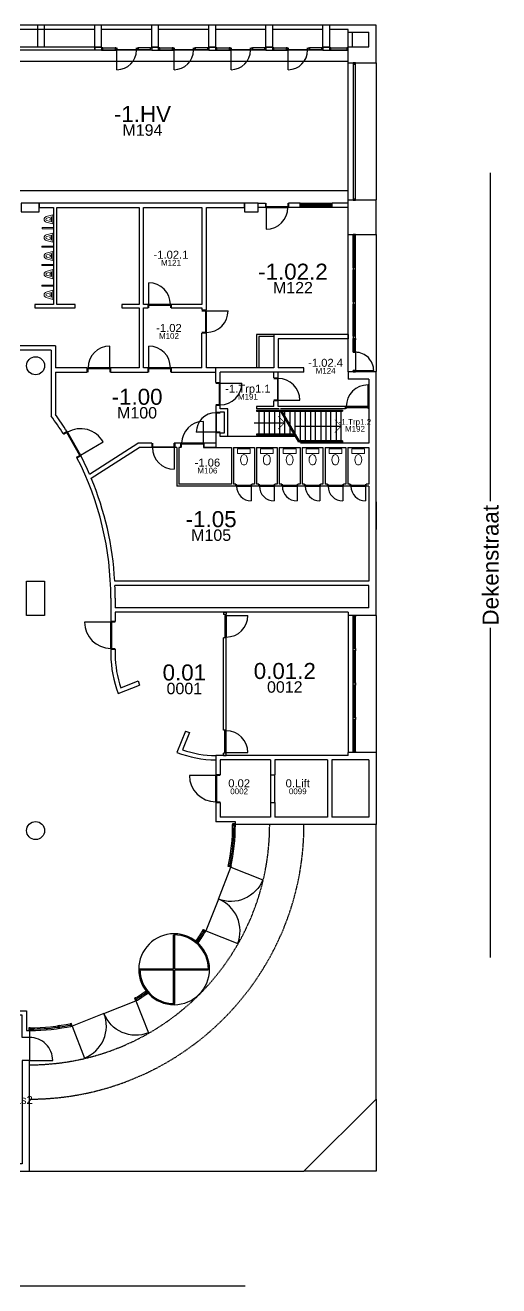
# Model space of a CAD drawing. Header units: millimetres. Extents: x -2571 to 3003, y -6838 to -1291.
# Drawn here: x 932 to 3003, y -6802 to -1291 of the extents above; entities that cross this region are included whole.
import ezdxf
from ezdxf.enums import TextEntityAlignment as Align

# ---------------------------------------------------------------- set-up
doc = ezdxf.new("R2010")
doc.units = ezdxf.units.MM
doc.header["$LTSCALE"] = 10
doc.linetypes.add('HIDDEN', pattern=[0.375, 0.25, -0.125])
for name, color, linetype in [('T-01----V_NOTA', 7, 'Continuous'), ('T-020---V_LOKAALNAAM', 2, 'Continuous'), ('T-020---V_LOKAALNUMMER', 7, 'Continuous'), ('T-026---V_POLYGOON_CONSTR', 7, 'Continuous'), ('T-074---V_PROJECTIE_GEBOUW', 7, 'HIDDEN'), ('T-20----B_Wanden', 12, 'Continuous'), ('T-226---B_Stijlwand', 60, 'Continuous'), ('T-24----B_Trappen', 2, 'Continuous'), ('T-28----B_Kolommen', 4, 'Continuous'), ('T-282---B_DRAAGSTR_PROJECTIE', 7, 'HIDDEN'), ('T-31----B_BUITENSCHRIJNWERK', 2, 'Continuous'), ('T-32----B_BINNENSCHRIJNWERK', 2, 'Continuous'), ('T-741---B_SANITOESTELLEN', 220, 'Continuous')]:
    doc.layers.add(name, color=color, linetype=linetype)
doc.styles.add('S1-100_H2.5', font='arial.ttf', dxfattribs={"height": 250})
doc.styles.add('S1-100_H3.5', font='arial.ttf', dxfattribs={"height": 350})
doc.styles.add('S1-100_H5', font='arial.ttf', dxfattribs={"height": 500})
doc.styles.add('S1-100_H7', font='arial.ttf', dxfattribs={"height": 700})

msp = doc.modelspace()

# ---------------------------------------------------------------- linework, layer by layer
at = {"layer": 'T-01----V_NOTA'}
for p, q in [((2967, -3371.2), (2967, -1937)), ((2967, -5366.8), (2967, -3925.7)), ((699, -6801.9), (1894, -6801.9))]:
    msp.add_line(p, q, dxfattribs=at)
at = {"layer": 'T-026---V_POLYGOON_CONSTR'}
for points in [[(937.5, -2779.9, -1), (1016.5, -2779.9, -1)], [(1016.5, -4811.9, -1), (937.5, -4811.9, -1)]]:
    msp.add_lwpolyline(points, format="xyb", close=True, dxfattribs=at)
msp.add_lwpolyline([(937.5, -3720.9), (1016.5, -3720.9), (1016.5, -3870.9), (937.5, -3870.9)], close=True, dxfattribs=at)
at = {"layer": 'T-074---V_PROJECTIE_GEBOUW'}
for p, q in [((2466, -1455.9), (2466, -2055.9)), ((2466, -2205.9), (2466, -2805.9)), ((2466, -3870.9), (2466, -4470.9))]:
    msp.add_line(p, q, dxfattribs=at)
at = {"layer": 'T-20----B_Wanden'}
for p, q in [((2466, -1290.9), (17, -1290.9)), ((1236, -1309.9), (767, -1309.9)), ((986.5, -1386.4), (986.5, -1290.9)), ((1016.5, -1386.4), (1016.5, -1290.9)), ((1236, -1386.4), (1236, -1290.9)), ((1266, -1386.4), (1266, -1290.9)), ((1485.5, -1309.9), (1266, -1309.9)), ((1485.5, -1386.4), (1485.5, -1290.9)), ((1515.5, -1386.4), (1515.5, -1290.9)), ((1735, -1309.9), (1515.5, -1309.9)), ((1735, -1386.4), (1735, -1290.9)), ((1765, -1386.4), (1765, -1290.9)), ((1984.5, -1309.9), (1765, -1309.9)), ((1984.5, -1386.4), (1984.5, -1290.9)), ((2014.5, -1386.4), (2014.5, -1290.9)), ((2234, -1309.9), (2014.5, -1309.9)), ((2234, -1386.4), (2234, -1290.9)), ((2264, -1386.4), (2264, -1290.9)), ((2344, -1309.9), (2264, -1309.9)), ((2344, -1384.9), (2344, -1309.9)), ((2344, -1320.9), (2434, -1320.9)), ((2363, -1384.9), (2363, -1320.9)), ((2434, -1384.9), (2434, -1320.9)), ((2466, -1455.9), (2466, -1290.9)), ((1266, -1386.4), (36, -1386.4)), ((1236, -1400.4), (36, -1400.4)), ((1236, -1384.9), (1236, -1400.4)), ((1485.5, -1386.4), (1515.5, -1386.4)), ((1735, -1386.4), (1765, -1386.4)), ((1984.5, -1386.4), (2014.5, -1386.4)), ((2234, -1386.4), (2264, -1386.4)), ((2344, -1455.9), (2344, -1384.9)), ((2344, -1384.9), (2434, -1384.9)), ((2134, -2068.4), (2084, -2068.4)), ((2134, -2087.4), (2084, -2087.4)), ((2134, -2087.4), (2134, -2068.4)), ((2274, -2087.4), (2274, -2068.4)), ((2344, -2068.4), (2274, -2068.4)), ((2344, -2087.4), (2274, -2087.4)), ((2344, -2205.9), (2344, -2055.9)), ((2466, -2055.9), (2344, -2055.9)), ((2466, -2205.9), (2466, -2055.9)), ((1705, -2788.4), (1705, -2636.9)), ((1724, -2788.4), (1724, -2636.9)), ((2019, -2643.4), (1944, -2643.4)), ((1944, -2643.4), (1944, -2788.4)), ((2344, -2643.4), (2019, -2643.4)), ((2019, -2643.4), (2019, -2788.4)), ((2344, -2643.4), (2344, -2662.4)), ((2019, -2652.4), (1953, -2652.4)), ((1953, -2652.4), (1953, -2788.4)), ((2344, -2662.4), (2038, -2662.4)), ((2038, -2662.4), (2038, -2788.4)), ((1203.5, -2788.4), (1064.5, -2788.4)), ((1064.5, -2807.4), (1203.5, -2807.4)), ((1705, -2788.4), (1570, -2788.4)), ((1570, -2807.4), (1765, -2807.4)), ((1765, -2788.4), (1724, -2788.4)), ((2019, -2788.4), (1765, -2788.4)), ((1765, -2852.4), (1765, -2788.4)), ((2151, -2807.4), (1784, -2807.4)), ((1784, -2852.4), (1784, -2807.4)), ((2019, -2832.4), (2019, -2807.4)), ((2151, -2788.4), (2038, -2788.4)), ((2038, -2832.4), (2038, -2807.4)), ((2151, -2807.4), (2151, -2788.4)), ((2466, -2805.9), (2344, -2805.9)), ((2344, -2805.9), (2344, -2837.9)), ((2434, -2837.9), (2344, -2837.9)), ((2434, -2837.9), (2434, -3118.4)), ((2019, -2958.4), (1944, -2958.4)), ((1944, -2958.4), (1944, -2967.4)), ((2042.6, -2967.4), (1944, -2967.4)), ((2019, -2958.4), (2019, -2933.4)), ((2038, -2958.4), (2038, -2933.4)), ((2333, -2958.4), (2038, -2958.4)), ((2333, -2967.4), (2048.4, -2967.4)), ((1765, -3073.4), (1765, -3137.4)), ((1784, -3088.4), (1784, -3073.4)), ((1213.2, -3253.7), (1424.4, -3118.4)), ((1220.7, -3271.5), (1430, -3137.4)), ((1485, -3118.4), (1485, -3137.4)), ((1586, -3118.4), (1586, -3137.4)), ((1595, -3137.4), (1595, -3306.4)), ((1604, -3137.4), (1604, -3297.4)), ((1613, -3137.4), (1613, -3118.4)), ((1711, -3137.4), (1834, -3137.4)), ((1714, -3137.4), (1714, -3118.4)), ((2112.5, -3088.4), (1784, -3088.4)), ((1834, -3137.4), (1834, -3297.4)), ((1843, -3137.4), (1843, -3297.4)), ((1843, -3137.4), (1843, -3297.4)), ((1843, -3137.4), (1934, -3137.4)), ((1843, -3137.4), (1934, -3137.4)), ((1934, -3137.4), (1934, -3297.4)), ((1943, -3137.4), (1943, -3297.4)), ((1943, -3137.4), (2034, -3137.4)), ((1943, -3137.4), (2034, -3137.4)), ((2034, -3137.4), (2034, -3297.4)), ((2043, -3137.4), (2043, -3297.4)), ((2043, -3137.4), (2134, -3137.4)), ((2043, -3137.4), (2134, -3137.4)), ((2134, -3137.4), (2134, -3297.4)), ((2434, -3118.4), (2135.6, -3118.4)), ((2434, -3118.4), (2135.6, -3118.4)), ((2143, -3137.4), (2143, -3297.4)), ((2143, -3137.4), (2234, -3137.4)), ((2143, -3137.4), (2234, -3137.4)), ((2234, -3137.4), (2234, -3297.4)), ((2243, -3137.4), (2243, -3297.4)), ((2243, -3137.4), (2334, -3137.4)), ((2243, -3137.4), (2334, -3137.4)), ((2334, -3137.4), (2334, -3297.4)), ((2343, -3137.4), (2343, -3297.4)), ((2343, -3137.4), (2434, -3137.4)), ((2343, -3137.4), (2434, -3137.4)), ((2434, -3137.4), (2434, -3297.4)), ((1853.5, -3306.4), (1595, -3306.4)), ((1834, -3297.4), (1604, -3297.4)), ((1853.5, -3297.4), (1843, -3297.4)), ((1853.5, -3306.4), (1853.5, -3297.4)), ((1934, -3297.4), (1923.5, -3297.4)), ((1923.5, -3306.4), (1923.5, -3297.4)), ((1953.5, -3306.4), (1923.5, -3306.4)), ((1953.5, -3297.4), (1943, -3297.4)), ((1953.5, -3306.4), (1953.5, -3297.4)), ((2034, -3297.4), (2023.5, -3297.4)), ((2023.5, -3306.4), (2023.5, -3297.4)), ((2053.5, -3306.4), (2023.5, -3306.4)), ((2053.5, -3297.4), (2043, -3297.4)), ((2053.5, -3306.4), (2053.5, -3297.4)), ((2134, -3297.4), (2123.5, -3297.4)), ((2123.5, -3306.4), (2123.5, -3297.4)), ((2153.5, -3306.4), (2123.5, -3306.4)), ((2153.5, -3297.4), (2143, -3297.4)), ((2153.5, -3306.4), (2153.5, -3297.4)), ((2234, -3297.4), (2223.5, -3297.4)), ((2223.5, -3306.4), (2223.5, -3297.4)), ((2253.5, -3306.4), (2223.5, -3306.4)), ((2253.5, -3297.4), (2243, -3297.4)), ((2253.5, -3306.4), (2253.5, -3297.4)), ((2334, -3297.4), (2323.5, -3297.4)), ((2323.5, -3306.4), (2323.5, -3297.4)), ((2353.5, -3306.4), (2323.5, -3306.4)), ((2353.5, -3297.4), (2343, -3297.4)), ((2353.5, -3306.4), (2353.5, -3297.4)), ((2434, -3297.4), (2423.5, -3297.4)), ((2423.5, -3306.4), (2423.5, -3297.4)), ((2434, -3306.4), (2423.5, -3306.4)), ((2434, -3306.4), (2434, -3720.9)), ((2466, -3374.9), (2466, -3495.9)), ((1306.5, -3795.9), (1306.5, -3897.3)), ((1325.5, -3795.9), (1325.5, -3838.4)), ((1325.5, -3857.3), (1325.5, -3897.3)), ((2344, -3857.4), (2344, -3870.9)), ((2466, -3870.9), (2344, -3870.9)), ((2466, -3870.9), (2434, -3870.9)), ((1306.5, -4018.3), (1306.5, -4042.9)), ((1325.5, -4018.3), (1325.5, -4042.9)), ((1338.9, -4212.5), (1431.9, -4175.6)), ((1349.6, -4187.8), (1425.3, -4157.8)), ((1425.3, -4157.8), (1431.9, -4175.6)), ((1632.7, -4377.1), (1595.5, -4470)), ((1650.5, -4383.7), (1620.2, -4459.4)), ((1632.7, -4377.1), (1650.5, -4383.7)), ((2344, -4483.9), (1765, -4483.9)), ((1765, -4483.9), (1765, -4567.9)), ((2004, -4502.9), (1784, -4502.9)), ((1784, -4502.9), (1784, -4567.9)), ((2004, -4502.9), (2004, -4567.9)), ((2254, -4502.9), (2023, -4502.9)), ((2023, -4502.9), (2023, -4567.9)), ((2254, -4502.9), (2254, -4753.9)), ((2434, -4502.9), (2273, -4502.9)), ((2273, -4502.9), (2273, -4753.9)), ((2466, -4470.9), (2344, -4470.9)), ((2344, -4483.9), (2344, -4470.9)), ((2466, -4470.9), (2434, -4470.9)), ((2434, -4502.9), (2434, -4753.9)), ((2466, -4470.9), (2466, -4785.9)), ((2004, -4567.9), (2023, -4567.9)), ((1765, -4688.9), (1765, -4772.9)), ((1784, -4688.9), (1784, -4753.9)), ((2004, -4688.9), (2004, -4753.9)), ((2004, -4688.9), (2023, -4688.9)), ((2023, -4688.9), (2023, -4753.9)), ((1851, -4772.9), (1765, -4772.9)), ((2004, -4753.9), (1784, -4753.9)), ((1851, -4785.9), (1851, -4772.9)), ((2466, -4785.9), (1851, -4785.9)), ((2254, -4753.9), (2023, -4753.9)), ((2434, -4753.9), (2273, -4753.9))]:
    msp.add_line(p, q, dxfattribs=at)
at = {"layer": 'T-20----B_Wanden', "color": 9, "lineweight": -3}
for p, q in [((2344, -1449.4), (36, -1449.4)), ((2344, -2015.4), (36, -2015.4)), ((2134, -2068.4), (2274, -2068.4)), ((2274, -2087.4), (2134, -2087.4))]:
    msp.add_line(p, q, dxfattribs=at)
at = {"layer": 'T-20----B_Wanden', "linetype": 'Continuous'}
for p, q in [((2344, -1455.9), (2466, -1455.9)), ((2084, -2068.4), (2084, -2087.4)), ((2344, -2205.9), (2466, -2205.9)), ((1724, -2636.9), (1705, -2636.9)), ((1064.5, -2692.4), (763.6, -2692.4)), ((1064.5, -2692.4), (1064.5, -2788.4)), ((1045.5, -2711.4), (757.4, -2711.4)), ((1045.5, -2711.4), (1045.5, -2999.5)), ((1064.5, -2807.4), (1064.5, -2993.3)), ((1203.5, -2807.4), (1203.5, -2788.4)), ((1570, -2788.4), (1570, -2807.4)), ((2466, -3870.9), (2466, -2805.9)), ((1765, -2852.4), (1784, -2852.4)), ((2019, -2832.4), (2038, -2832.4)), ((1784, -2953.4), (1765, -2953.4)), ((1765, -2953.4), (1765, -2984.7)), ((1784, -2968.4), (1784, -2953.4)), ((1818, -2968.4), (1784, -2968.4)), ((1818, -3088.4), (1818, -2968.4)), ((2038, -2933.4), (2019, -2933.4)), ((2333, -2967.4), (2333, -2958.4)), ((2434, -2958.4), (2434, -2967.4)), ((1765, -2982.4), (1784, -2982.4)), ((1804, -2982.4), (1784, -2982.4)), ((1804, -3073.4), (1804, -2982.4)), ((1114.8, -3067.5), (1098.3, -3077)), ((1784, -3073.4), (1765, -3073.4)), ((1784, -3073.4), (1804, -3073.4)), ((1485, -3118.4), (1424.4, -3118.4)), ((1485, -3137.4), (1430, -3137.4)), ((1613, -3118.4), (1583, -3118.4)), ((1595, -3137.4), (1583, -3137.4)), ((1613, -3137.4), (1604, -3137.4)), ((1765, -3118.4), (1714, -3118.4)), ((1765, -3137.4), (1714, -3137.4)), ((1158.3, -3182), (1174.8, -3172.6)), ((2434, -3720.9), (1323.5, -3720.9)), ((2434, -3739.9), (1324.4, -3739.9)), ((2434, -3838.4), (2434, -3739.9)), ((2434, -3838.4), (1325.5, -3838.4)), ((2344, -3857.4), (1325.5, -3857.3)), ((1325.5, -3897.3), (1306.5, -3897.3)), ((1306.5, -4018.3), (1325.5, -4018.3)), ((1784, -4567.9), (1765, -4567.9)), ((1765, -4688.9), (1784, -4688.9))]:
    msp.add_line(p, q, dxfattribs=at)
at = {"layer": 'T-20----B_Wanden', "linetype": 'HIDDEN'}
for p, q in [((2004, -4567.9), (2004, -4688.9)), ((2023, -4688.9), (2023, -4567.9))]:
    msp.add_line(p, q, dxfattribs=at)
at = {"layer": 'T-20----B_Wanden', "linetype": 'Continuous'}
for points in [[(1705, -2525.9), (1705, -2535.9), (1724, -2535.9), (1724, -2087.4), (1891, -2087.4), (1891, -2068.4), (992.5, -2068.4), (992.5, -2087.4), (1055.5, -2087.4), (1055.5, -2511.9), (974, -2511.9), (974, -2525.9), (1151, -2525.9), (1151, -2511.9), (1069.5, -2511.9), (1069.5, -2087.4), (1430, -2087.4), (1430, -2511.9), (1354, -2511.9), (1354, -2525.9), (1430, -2525.9), (1430, -2788.4), (1304.5, -2788.4), (1304.5, -2807.4), (1469, -2807.4), (1469, -2788.4), (1449, -2788.4), (1449, -2525.9), (1469, -2525.9), (1469, -2511.9), (1449, -2511.9), (1449, -2087.4), (1705, -2087.4), (1705, -2511.9), (1570, -2511.9), (1570, -2525.9), (1705, -2525.9)], [(1950, -2087.4), (1950, -2068.4), (1983, -2068.4), (1983, -2087.4)]]:
    msp.add_lwpolyline(points, close=True, dxfattribs=at)
at = {"layer": 'T-20----B_Wanden'}
for points in [[(636, -6178.9), (636, -6300.9), (951, -6300.9), (951, -5816.9), (919, -5816.9), (919, -6268.9), (668, -6268.9), (668, -5618.9), (678, -5618.9), (678, -5599.9), (649, -5599.9), (649, -6178.9), (636, -6178.9)], [(938, -5685.9), (951, -5685.9), (951, -5715.9), (919, -5715.9), (919, -5618.9), (904, -5618.9), (904, -5599.9), (938, -5599.9)], [(2466, -6300.9), (2151, -6300.9), (2466, -5985.9)]]:
    msp.add_lwpolyline(points, close=True, dxfattribs=at)
for centre, radius, start, end in [((-39, -3795.9), 1345.5, 32.2988, 36.2921), ((-39, -3795.9), 1364.5, 32.2629, 36.0298), ((-39, -3795.9), 1345.5, 0, 27.1446), ((-39, -3795.9), 1364.5, 23.4136, 27.1805), ((-39, -3795.9), 1364.5, 3.1508, 22.6044), ((-39, -3795.9), 1364.5, 0, 2.3521), ((1766.5, -4042.9), 460, 180, 201.6311), ((1766.5, -4042.9), 441, 180.0002, 199.1618), ((1766.5, -4042.9), 441, 250.6488, 269.8023), ((1766.5, -4042.9), 460, 248.1799, 269.8111)]:
    msp.add_arc(centre, radius, start, end, dxfattribs=at)
at = {"layer": 'T-226---B_Stijlwand'}
for p, q in [((1799, -3857.4), (1799, -3867.9)), ((1799, -3857.4), (1811, -3857.4)), ((1811, -3857.4), (1811, -3867.9)), ((1811, -3867.9), (1799, -3867.9)), ((1799, -4372.9), (1799, -3968.9)), ((1811, -3968.9), (1799, -3968.9)), ((1811, -4372.9), (1811, -3968.9)), ((1811, -4372.9), (1799, -4372.9)), ((1799, -4483.9), (1799, -4473.9)), ((1811, -4473.9), (1799, -4473.9)), ((1799, -4483.9), (1811, -4483.9)), ((1811, -4483.9), (1811, -4473.9))]:
    msp.add_line(p, q, dxfattribs=at)
at = {"layer": 'T-24----B_Trappen'}
for p, q in [((1944, -2973.4), (1944, -2978.4)), ((2046.1, -2973.4), (2126.9, -3113.4)), ((2051.9, -2973.4), (2132.7, -3113.4)), ((2319, -2973.4), (2319, -2978.4)), ((1932.5, -3028.7), (2066.5, -3028.7)), ((1954, -2978.4), (1954, -3078.4)), ((1976.5, -2978.4), (1976.5, -3078.4)), ((1999, -2978.4), (1999, -3078.4)), ((2021.5, -2978.4), (2021.5, -3078.4)), ((2044, -2978.4), (2044, -3078.4)), ((2066.5, -2978.4), (2066.5, -3078.4)), ((2089, -2978.4), (2089, -3037.7)), ((2111.5, -2978.4), (2111.5, -3076.7)), ((2134, -2978.4), (2134, -3108.4)), ((2156.5, -2978.4), (2156.5, -3108.4)), ((2179, -2978.4), (2179, -3108.4)), ((2201.5, -3108.4), (2201.5, -2978.4)), ((2224, -2978.4), (2224, -3108.4)), ((2246.5, -2978.4), (2246.5, -3108.4)), ((2269, -3108.4), (2269, -2978.4)), ((2291.5, -2978.4), (2291.5, -3108.4)), ((2314, -3108.4), (2314, -2978.4)), ((2107, -3078.4), (1944, -3078.4)), ((1944, -3078.4), (1944, -3083.4)), ((2109.9, -3083.4), (1944, -3083.4)), ((2089, -3047.7), (2089, -3078.4)), ((2111.5, -3043.4), (2314, -3043.4)), ((2319, -3108.4), (2129.7, -3108.4)), ((2319, -3113.4), (2132.7, -3113.4)), ((2319, -3108.4), (2319, -3113.4))]:
    msp.add_line(p, q, dxfattribs=at)
for points in [[(1944, -2973.4), (2319, -2973.4)], [(1944, -2978.4), (2049, -2978.4)], [(2054.8, -2978.4), (2319, -2978.4)]]:
    msp.add_lwpolyline(points, dxfattribs=at)
at = {"layer": 'T-24----B_Trappen', "const_width": 2.5}
for points in [[(2038.2, -3057), (2066.5, -3028.7), (2038.2, -3000.4)], [(2285.7, -3071.7), (2314, -3043.4), (2285.7, -3015.1)]]:
    msp.add_lwpolyline(points, dxfattribs=at)
at = {"layer": 'T-28----B_Kolommen'}
for points in [[(913.5, -2107.4), (992.5, -2107.4), (992.5, -2068.4), (913.5, -2068.4)], [(1891, -2068.4), (1891, -2107.4), (1950, -2107.4), (1950, -2068.4)]]:
    msp.add_lwpolyline(points, close=True, dxfattribs=at)
at = {"layer": 'T-28----B_Kolommen', "linetype": 'Continuous'}
msp.add_lwpolyline([(1016.5, -3870.9), (937.5, -3870.9), (937.5, -3720.9), (1016.5, -3720.9)], close=True, dxfattribs=at)
at = {"layer": 'T-28----B_Kolommen'}
for centre in [(977, -2779.9), (977, -4811.9)]:
    msp.add_circle(centre, 39.5, dxfattribs=at)
at = {"layer": 'T-282---B_DRAAGSTR_PROJECTIE', "linetype": 'HIDDEN'}
for p, q in [((2344, -2055.9), (2344, -1455.9)), ((2344, -2805.9), (2344, -2205.9)), ((2344, -3870.9), (2344, -4470.9))]:
    msp.add_line(p, q, dxfattribs=at)
at = {"layer": 'T-282---B_DRAAGSTR_PROJECTIE'}
for p, q in [((2466, -5985.9), (2466, -4785.9)), ((951, -6300.9), (2151, -6300.9))]:
    msp.add_line(p, q, dxfattribs=at)
for radius in [1050, 1200]:
    msp.add_arc((951, -4785.9), radius, 270, 0, dxfattribs=at)
at = {"layer": 'T-31----B_BUITENSCHRIJNWERK', "color": 1}
for p, q in [((2269, -2072.9), (2139, -2072.9)), ((2269, -2082.9), (2139, -2082.9)), ((2366, -2350.9), (2366, -2210.9)), ((2376, -2350.9), (2376, -2210.9)), ((2366, -2500.9), (2366, -2360.9)), ((2376, -2500.9), (2376, -2360.9)), ((2366, -2650.9), (2366, -2510.9)), ((2376, -2650.9), (2376, -2510.9)), ((2366, -2715.9), (2366, -2665.9)), ((2376, -2715.9), (2376, -2665.9)), ((2366, -4015.9), (2366, -3875.9)), ((2376, -4015.9), (2376, -3875.9)), ((2366, -4165.9), (2366, -4025.9)), ((2376, -4165.9), (2376, -4025.9)), ((2366, -4315.9), (2366, -4175.9)), ((2376, -4315.9), (2376, -4175.9)), ((2366, -4465.9), (2366, -4325.9)), ((2376, -4465.9), (2376, -4325.9))]:
    msp.add_line(p, q, dxfattribs=at)
at = {"layer": 'T-31----B_BUITENSCHRIJNWERK'}
for p, q in [((2269, -2077.9), (2139, -2077.9)), ((2371, -2350.9), (2371, -2210.9)), ((2371, -2500.9), (2371, -2360.9)), ((2371, -2650.9), (2371, -2510.9)), ((2371, -2715.9), (2371, -2665.9)), ((2371, -4015.9), (2371, -3875.9)), ((2371, -4165.9), (2371, -4025.9)), ((2371, -4315.9), (2371, -4175.9)), ((2371, -4465.9), (2371, -4325.9)), ((1852.5, -4785.9), (1837.5, -4785.9)), ((1833.7, -4969.1), (1819, -4966)), ((1580.7, -5415.6), (1580.7, -5268.6)), ((1580.7, -5268.6), (1585.7, -5268.6)), ((1583.2, -5268.1), (1583.2, -5263.1)), ((1585.7, -5415.6), (1585.7, -5268.6)), ((1721.4, -5254.2), (1708.5, -5246.4)), ((1691, -5300.9), (1678.6, -5292.3)), ((1428.2, -5418.1), (1433.2, -5418.1)), ((1433.7, -5415.6), (1580.7, -5415.6)), ((1433.7, -5420.6), (1433.7, -5415.6)), ((1433.7, -5420.6), (1580.7, -5420.6)), ((1580.7, -5567.6), (1580.7, -5420.6)), ((1585.7, -5415.6), (1732.7, -5415.6)), ((1585.7, -5567.6), (1585.7, -5420.6)), ((1585.7, -5420.6), (1732.7, -5420.6)), ((1732.7, -5420.6), (1732.7, -5415.6)), ((1733.2, -5418.1), (1738.2, -5418.1)), ((1419.3, -5556.3), (1411.5, -5543.5)), ((1465.9, -5525.9), (1457.4, -5513.6)), ((1580.7, -5567.6), (1585.7, -5567.6)), ((1583.2, -5573.1), (1583.2, -5568.1)), ((951, -5687.4), (951, -5672.4)), ((1079.3, -5678.3), (1077.2, -5663.4)), ((1134.2, -5668.6), (1131.1, -5653.9))]:
    msp.add_line(p, q, dxfattribs=at)
for points in [[(2376, -2055.9), (2376, -1455.9), (2366, -1455.9), (2366, -2055.9)], [(2376, -1460.9), (2376, -1455.9), (2366, -1455.9), (2366, -1460.9)], [(2134, -2082.9), (2139, -2082.9), (2139, -2072.9), (2134, -2072.9)], [(2269, -2082.9), (2274, -2082.9), (2274, -2072.9), (2269, -2072.9)], [(2376, -2055.9), (2376, -2050.9), (2366, -2050.9), (2366, -2055.9)], [(2376, -2210.9), (2376, -2205.9), (2366, -2205.9), (2366, -2210.9)], [(2376, -2360.9), (2376, -2350.9), (2366, -2350.9), (2366, -2360.9)], [(2376, -2510.9), (2376, -2500.9), (2366, -2500.9), (2366, -2510.9)], [(2376, -2660.9), (2376, -2650.9), (2366, -2650.9), (2366, -2660.9)], [(2376, -2660.9), (2376, -2665.9), (2366, -2665.9), (2366, -2660.9)], [(2376, -2715.9), (2376, -2720.9), (2366, -2720.9), (2366, -2715.9)], [(2376, -2720.9), (2376, -2715.9), (2366, -2715.9), (2366, -2720.9)], [(2376, -2800.9), (2376, -2805.9), (2366, -2805.9), (2366, -2800.9)], [(2376, -2805.9), (2376, -2800.9), (2366, -2800.9), (2366, -2805.9)], [(2376, -3870.9), (2376, -3875.9), (2366, -3875.9), (2366, -3870.9)], [(2376, -4015.9), (2376, -4025.9), (2366, -4025.9), (2366, -4015.9)], [(2376, -4165.9), (2376, -4175.9), (2366, -4175.9), (2366, -4165.9)], [(2376, -4315.9), (2376, -4325.9), (2366, -4325.9), (2366, -4315.9)], [(2376, -4465.9), (2376, -4470.9), (2366, -4470.9), (2366, -4465.9)], [(1851, -4788.9), (1851, -4782.9), (1839, -4782.9), (1839, -4788.9)], [(1832.8, -4965.9), (1831.6, -4971.7), (1819.9, -4969.3), (1821.1, -4963.4)], [(1721.6, -5250.8), (1718.5, -5256), (1708.3, -5249.7), (1711.4, -5244.6)], [(1688, -5302.5), (1691.4, -5297.5), (1681.6, -5290.7), (1678.2, -5295.6)], [(1415.9, -5556.6), (1421, -5553.4), (1414.8, -5543.2), (1409.7, -5546.3)], [(1462.6, -5526.4), (1467.5, -5522.9), (1460.7, -5513.1), (1455.8, -5516.5)], [(948, -5685.9), (954, -5685.9), (954, -5673.9), (948, -5673.9)], [(1076.1, -5677.2), (1082.1, -5676.3), (1080.3, -5664.5), (1074.4, -5665.3)], [(1130.9, -5667.8), (1136.8, -5666.5), (1134.4, -5654.8), (1128.5, -5656)]]:
    msp.add_lwpolyline(points, close=True, dxfattribs=at)
for points in [[(2376, -2720.9), (2376, -2800.9), (2456, -2800.9, 0.414214), (2376, -2720.9)], [(1776.6, -5111.3), (1831.6, -4971.7), (1971.2, -5026.7, -0.414214), (1776.6, -5111.3)], [(1776.6, -5111.3), (1721.6, -5250.8), (1861.2, -5305.8, 0.414214), (1776.6, -5111.3)], [(1276.4, -5611.5), (1415.9, -5556.6), (1470.9, -5696.1, -0.414214), (1276.4, -5611.5)], [(1276.4, -5611.5), (1136.8, -5666.5), (1191.8, -5806.1, 0.414214), (1276.4, -5611.5)], [(951, -5715.9), (951, -5816.9), (1052, -5816.9, 0.414214), (951, -5715.9)]]:
    msp.add_lwpolyline(points, format="xyb", close=True, dxfattribs=at)
at = {"layer": 'T-31----B_BUITENSCHRIJNWERK', "color": 1}
for centre, radius, start, end in [((951, -4785.9), 888, 348.0836, 0), ((951, -4785.9), 900, 348.0836, 0), ((1583.2, -5418.1), 155, 90, 180), ((951, -4785.9), 888, 324.9724, 328.9006), ((951, -4785.9), 900, 324.9724, 328.9006), ((1583.2, -5418.1), 155, 270, 0), ((951, -4785.9), 888, 301.0994, 305.0276), ((951, -4785.9), 900, 301.0994, 305.0276), ((951, -4785.9), 888, 270, 281.9164), ((951, -4785.9), 900, 270.191, 281.9164)]:
    msp.add_arc(centre, radius, start, end, dxfattribs=at)
at = {"layer": 'T-31----B_BUITENSCHRIJNWERK'}
for centre, radius, start, end in [((951, -4785.9), 894, 348.4694, 359.8077), ((1583.2, -5418.1), 155, 0, 90), ((1583.2, -5418.1), 150, 0, 90), ((951, -4785.9), 894, 325.3582, 328.5148), ((1583.2, -5418.1), 155, 180, 270), ((1583.2, -5418.1), 150, 180, 270), ((951, -4785.9), 894, 301.4852, 304.6418), ((951, -4785.9), 894, 270.1923, 277.9896), ((951, -4785.9), 894, 278.3741, 281.5306)]:
    msp.add_arc(centre, radius, start, end, dxfattribs=at)
at = {"layer": 'T-32----B_BINNENSCHRIJNWERK'}
for p, q in [((1271, -1390.4), (1325.2, -1390.4)), ((1271, -1397.9), (1325.2, -1397.9)), ((1271, -1400.4), (1325.2, -1400.4)), ((1480.5, -1390.4), (1426.2, -1390.4)), ((1480.5, -1397.9), (1426.2, -1397.9)), ((1480.5, -1400.4), (1426.2, -1400.4)), ((1520.5, -1390.4), (1574.7, -1390.4)), ((1520.5, -1397.9), (1574.7, -1397.9)), ((1520.5, -1400.4), (1574.7, -1400.4)), ((1730, -1390.4), (1675.7, -1390.4)), ((1730, -1397.9), (1675.7, -1397.9)), ((1730, -1400.4), (1675.7, -1400.4)), ((1770, -1390.4), (1824.2, -1390.4)), ((1770, -1397.9), (1824.2, -1397.9)), ((1770, -1400.4), (1824.2, -1400.4)), ((1979.5, -1390.4), (1925.2, -1390.4)), ((1979.5, -1397.9), (1925.2, -1397.9)), ((1979.5, -1400.4), (1925.2, -1400.4)), ((2019.5, -1390.4), (2073.8, -1390.4)), ((2019.5, -1397.9), (2073.8, -1397.9)), ((2019.5, -1400.4), (2073.8, -1400.4)), ((2229, -1390.4), (2174.8, -1390.4)), ((2229, -1397.9), (2174.8, -1397.9)), ((2229, -1400.4), (2174.8, -1400.4)), ((2269, -1390.4), (2339, -1390.4)), ((2269, -1397.9), (2339, -1397.9)), ((2269, -1400.4), (2339, -1400.4)), ((1805, -3870.9), (1805, -3965.9)), ((1805, -3870.9), (1811, -3870.9)), ((1811, -3870.9), (1811, -3965.9)), ((1811, -3870.9), (1906, -3870.9)), ((1805, -3965.9), (1811, -3965.9)), ((1805, -4470.9), (1805, -4375.9)), ((1805, -4375.9), (1811, -4375.9)), ((1811, -4470.9), (1811, -4375.9)), ((1805, -4470.9), (1811, -4470.9)), ((1811, -4470.9), (1906, -4470.9))]:
    msp.add_line(p, q, dxfattribs=at)
at = {"layer": 'T-32----B_BINNENSCHRIJNWERK', "linetype": 'Continuous'}
for p, q in [((1333.2, -1390.4), (1333.2, -1400.4)), ((1333.2, -1397.3), (1418.2, -1397.3)), ((1418.2, -1400.4), (1333.2, -1400.4)), ((1333.2, -1485.4), (1333.2, -1400.4)), ((1418.2, -1400.4), (1418.2, -1390.4)), ((1582.7, -1390.4), (1582.7, -1400.4)), ((1582.7, -1397.3), (1667.7, -1397.3)), ((1667.7, -1400.4), (1582.7, -1400.4)), ((1582.7, -1485.4), (1582.7, -1400.4)), ((1667.7, -1400.4), (1667.7, -1390.4)), ((1832.2, -1390.4), (1832.2, -1400.4)), ((1832.2, -1397.3), (1917.2, -1397.3)), ((1917.2, -1400.4), (1832.2, -1400.4)), ((1832.2, -1485.4), (1832.2, -1400.4)), ((1917.2, -1400.4), (1917.2, -1390.4)), ((2081.8, -1390.4), (2081.8, -1400.4)), ((2081.8, -1397.3), (2166.8, -1397.3)), ((2166.8, -1400.4), (2081.8, -1400.4)), ((2081.8, -1485.4), (2081.8, -1400.4)), ((2166.8, -1400.4), (2166.8, -1390.4)), ((1986, -2087.4), (1986, -2068.4)), ((2081, -2084.3), (1986, -2084.3)), ((1986, -2087.4), (2081, -2087.4)), ((1986, -2087.4), (1986, -2182.4)), ((2081, -2068.4), (2081, -2087.4)), ((1472, -2511.9), (1472, -2416.9)), ((1567, -2511.9), (1472, -2511.9)), ((1472, -2525.9), (1472, -2511.9)), ((1472, -2515.1), (1567, -2515.1)), ((1567, -2511.9), (1567, -2525.9)), ((1705, -2538.9), (1724, -2538.9)), ((1720.8, -2538.9), (1720.8, -2633.9)), ((1724, -2633.9), (1724, -2538.9)), ((1724, -2538.9), (1819, -2538.9)), ((1724, -2633.9), (1705, -2633.9)), ((1301.5, -2788.4), (1301.5, -2693.4)), ((1472, -2788.4), (1472, -2693.4)), ((1301.5, -2788.4), (1206.5, -2788.4)), ((1206.5, -2807.4), (1206.5, -2788.4)), ((1206.5, -2791.6), (1301.5, -2791.6)), ((1301.5, -2788.4), (1301.5, -2807.4)), ((1567, -2788.4), (1472, -2788.4)), ((1472, -2807.4), (1472, -2788.4)), ((1472, -2791.6), (1567, -2791.6)), ((1567, -2788.4), (1567, -2807.4)), ((1765, -2855.4), (1784, -2855.4)), ((1780.8, -2855.4), (1780.8, -2950.4)), ((1784, -2950.4), (1784, -2855.4)), ((1784, -2855.4), (1879, -2855.4)), ((2019, -2835.4), (2038, -2835.4)), ((2034.8, -2835.4), (2034.8, -2930.4)), ((2038, -2930.4), (2038, -2835.4)), ((2431, -2958.4), (2431, -2863.4)), ((1784, -2950.4), (1765, -2950.4)), ((2038, -2930.4), (2019, -2930.4)), ((2038, -2930.4), (2133, -2930.4)), ((2431, -2958.4), (2336, -2958.4)), ((2336, -2967.4), (2336, -2958.4)), ((2336, -2961.6), (2431, -2961.6)), ((2431, -2958.4), (2431, -2967.4)), ((1711, -3118.4), (1711, -3023.4)), ((1765, -2985.4), (1765, -3070.4)), ((1765, -2985.4), (1784, -2985.4)), ((1768.2, -3070.4), (1768.2, -2985.4)), ((1116.3, -3070.1), (1099.8, -3079.6)), ((1170.6, -3171.6), (1113.6, -3071.7)), ((1116.3, -3070.1), (1173.3, -3170)), ((1765, -3070.4), (1680, -3070.4)), ((1784, -3070.4), (1765, -3070.4)), ((1173.3, -3170), (1273.2, -3113)), ((1488, -3118.4), (1488, -3137.4)), ((1488, -3134.3), (1583, -3134.3)), ((1583, -3137.4), (1488, -3137.4)), ((1583, -3137.4), (1583, -3118.4)), ((1583, -3137.4), (1583, -3232.4)), ((1711, -3118.4), (1616, -3118.4)), ((1616, -3137.4), (1616, -3118.4)), ((1616, -3121.6), (1711, -3121.6)), ((1711, -3118.4), (1711, -3137.4)), ((1156.8, -3179.4), (1173.3, -3170)), ((1856.5, -3306.4), (1856.5, -3297.4)), ((1920.5, -3303.3), (1856.5, -3303.3)), ((1856.5, -3306.4), (1920.5, -3306.4)), ((1920.5, -3297.4), (1920.5, -3306.4)), ((1920.5, -3306.4), (1920.5, -3370.4)), ((1956.5, -3306.4), (1956.5, -3297.4)), ((2020.5, -3303.3), (1956.5, -3303.3)), ((1956.5, -3306.4), (2020.5, -3306.4)), ((2020.5, -3297.4), (2020.5, -3306.4)), ((2020.5, -3306.4), (2020.5, -3370.4)), ((2056.5, -3306.4), (2056.5, -3297.4)), ((2120.5, -3303.3), (2056.5, -3303.3)), ((2056.5, -3306.4), (2120.5, -3306.4)), ((2120.5, -3297.4), (2120.5, -3306.4)), ((2120.5, -3306.4), (2120.5, -3370.4)), ((2156.5, -3306.4), (2156.5, -3297.4)), ((2220.5, -3303.3), (2156.5, -3303.3)), ((2156.5, -3306.4), (2220.5, -3306.4)), ((2220.5, -3297.4), (2220.5, -3306.4)), ((2220.5, -3306.4), (2220.5, -3370.4)), ((2256.5, -3306.4), (2256.5, -3297.4)), ((2320.5, -3303.3), (2256.5, -3303.3)), ((2256.5, -3306.4), (2320.5, -3306.4)), ((2320.5, -3297.4), (2320.5, -3306.4)), ((2320.5, -3306.4), (2320.5, -3370.4)), ((2356.5, -3306.4), (2356.5, -3297.4)), ((2420.5, -3303.3), (2356.5, -3303.3)), ((2356.5, -3306.4), (2420.5, -3306.4)), ((2420.5, -3297.4), (2420.5, -3306.4)), ((2420.5, -3306.4), (2420.5, -3370.4)), ((1306.5, -3900.3), (1191.5, -3900.3)), ((1306.5, -4015.3), (1306.5, -3900.3)), ((1325.5, -3900.3), (1306.5, -3900.3)), ((1309.7, -3900.3), (1309.7, -4015.3)), ((1306.5, -4015.3), (1325.5, -4015.3)), ((1765, -4570.9), (1650, -4570.9)), ((1765, -4685.9), (1765, -4570.9)), ((1784, -4570.9), (1765, -4570.9)), ((1768.2, -4570.9), (1768.2, -4685.9)), ((1765, -4685.9), (1784, -4685.9))]:
    msp.add_line(p, q, dxfattribs=at)
at = {"layer": 'T-32----B_BINNENSCHRIJNWERK'}
for points in [[(1266, -1400.4), (1236, -1400.4), (1236, -1386.4), (1266, -1386.4)], [(1266, -1400.4), (1271, -1400.4), (1271, -1390.4), (1266, -1390.4)], [(1325.2, -1400.4), (1330.2, -1400.4), (1330.2, -1390.4), (1325.2, -1390.4)], [(1426.2, -1400.4), (1421.2, -1400.4), (1421.2, -1390.4), (1426.2, -1390.4)], [(1485.5, -1400.4), (1480.5, -1400.4), (1480.5, -1390.4), (1485.5, -1390.4)], [(1485.5, -1400.4), (1515.5, -1400.4), (1515.5, -1386.4), (1485.5, -1386.4)], [(1515.5, -1400.4), (1520.5, -1400.4), (1520.5, -1390.4), (1515.5, -1390.4)], [(1574.7, -1400.4), (1579.7, -1400.4), (1579.7, -1390.4), (1574.7, -1390.4)], [(1675.7, -1400.4), (1670.7, -1400.4), (1670.7, -1390.4), (1675.7, -1390.4)], [(1735, -1400.4), (1730, -1400.4), (1730, -1390.4), (1735, -1390.4)], [(1735, -1400.4), (1765, -1400.4), (1765, -1386.4), (1735, -1386.4)], [(1765, -1400.4), (1770, -1400.4), (1770, -1390.4), (1765, -1390.4)], [(1824.2, -1400.4), (1829.2, -1400.4), (1829.2, -1390.4), (1824.2, -1390.4)], [(1925.2, -1400.4), (1920.2, -1400.4), (1920.2, -1390.4), (1925.2, -1390.4)], [(1984.5, -1400.4), (1979.5, -1400.4), (1979.5, -1390.4), (1984.5, -1390.4)], [(1984.5, -1400.4), (2014.5, -1400.4), (2014.5, -1386.4), (1984.5, -1386.4)], [(2014.5, -1400.4), (2019.5, -1400.4), (2019.5, -1390.4), (2014.5, -1390.4)], [(2073.8, -1400.4), (2078.8, -1400.4), (2078.8, -1390.4), (2073.8, -1390.4)], [(2174.8, -1400.4), (2169.8, -1400.4), (2169.8, -1390.4), (2174.8, -1390.4)], [(2234, -1400.4), (2229, -1400.4), (2229, -1390.4), (2234, -1390.4)], [(2234, -1400.4), (2264, -1400.4), (2264, -1386.4), (2234, -1386.4)], [(2264, -1400.4), (2269, -1400.4), (2269, -1390.4), (2264, -1390.4)], [(2339, -1400.4), (2344, -1400.4), (2344, -1390.4), (2339, -1390.4)]]:
    msp.add_lwpolyline(points, close=True, dxfattribs=at)
at = {"layer": 'T-32----B_BINNENSCHRIJNWERK', "linetype": 'Continuous'}
for centre, radius, start, end in [((1333.2, -1400.4), 85, 270, 0), ((1582.7, -1400.4), 85, 270, 0), ((1832.2, -1400.4), 85, 270, 0), ((2081.8, -1400.4), 85, 270, 0), ((1986, -2087.4), 95, 270, 0), ((1472, -2511.9), 95, 0, 90), ((1724, -2538.9), 95, 270, 0), ((1301.5, -2788.4), 95, 90, 180), ((1472, -2788.4), 95, 0, 90), ((1784, -2855.4), 95, 270, 0), ((2038, -2930.4), 95, 0, 90), ((2431, -2958.4), 95, 90, 180), ((1711, -3118.4), 95, 90, 180), ((1765, -3070.4), 85, 90, 180), ((1173.3, -3170), 115, 29.7217, 119.7217), ((1583, -3137.4), 95, 180, 270), ((1920.5, -3306.4), 64, 180, 270), ((2020.5, -3306.4), 64, 180, 270), ((2120.5, -3306.4), 64, 180, 270), ((2220.5, -3306.4), 64, 180, 270), ((2320.5, -3306.4), 64, 180, 270), ((2420.5, -3306.4), 64, 180, 270), ((1306.5, -3900.3), 115, 180, 270), ((1765, -4570.9), 115, 180, 270)]:
    msp.add_arc(centre, radius, start, end, dxfattribs=at)
at = {"layer": 'T-32----B_BINNENSCHRIJNWERK'}
for centre, start, end in [((1811, -3870.9), 270, 0), ((1811, -4470.9), 0, 90)]:
    msp.add_arc(centre, 95, start, end, dxfattribs=at)
at = {"layer": 'T-741---B_SANITOESTELLEN', "lineweight": 0}
for p, q in [((1023.9, -2127.6), (1052.2, -2119.7)), ((1026, -2134.8), (1047.2, -2129.2)), ((1047.2, -2150.2), (1026, -2144.5)), ((1047.2, -2129.2), (1047.2, -2150.2)), ((1052.2, -2119.7), (1052.2, -2159.7)), ((1055.5, -2175.6), (1005.5, -2175.6)), ((1005.5, -2175.6), (1005.5, -2180.6)), ((1005.5, -2180.6), (1055.5, -2180.6)), ((1052.2, -2159.7), (1023.9, -2151.7)), ((1023.9, -2207.6), (1052.2, -2199.7)), ((1052.2, -2199.7), (1052.2, -2239.7)), ((1055.2, -2256.9), (1005.2, -2256.9)), ((1005.2, -2256.9), (1005.2, -2261.9)), ((1052.2, -2239.7), (1023.9, -2231.7)), ((1026, -2214.8), (1047.2, -2209.2)), ((1047.2, -2230.2), (1026, -2224.5)), ((1047.2, -2209.2), (1047.2, -2230.2)), ((1005.2, -2261.9), (1055.2, -2261.9)), ((1023.9, -2287.6), (1052.2, -2279.7)), ((1052.2, -2319.7), (1023.9, -2311.7)), ((1026, -2294.8), (1047.2, -2289.2)), ((1047.2, -2310.2), (1026, -2304.5)), ((1047.2, -2289.2), (1047.2, -2310.2)), ((1052.2, -2279.7), (1052.2, -2319.7)), ((1055.2, -2336.8), (1005.2, -2336.8)), ((1005.2, -2336.8), (1005.2, -2341.8)), ((1005.2, -2341.8), (1055.2, -2341.8)), ((1023.6, -2367.4), (1052, -2359.4)), ((1025.7, -2374.6), (1047, -2368.9)), ((1047, -2368.9), (1047, -2389.9)), ((1052, -2359.4), (1052, -2399.4)), ((1052, -2399.4), (1023.6, -2391.4)), ((1047, -2389.9), (1025.7, -2384.2)), ((1055.2, -2426.8), (1005.2, -2426.8)), ((1005.2, -2426.8), (1005.2, -2431.8)), ((1005.2, -2431.8), (1055.2, -2431.8)), ((1023.9, -2457.6), (1052.2, -2449.6)), ((1026, -2464.8), (1047.2, -2459.1)), ((1047.2, -2480.1), (1026, -2474.4)), ((1047.2, -2459.1), (1047.2, -2480.1)), ((1052.2, -2449.6), (1052.2, -2489.6)), ((1052.2, -2489.6), (1023.9, -2481.6)), ((1860.6, -3142.4), (1916.4, -3142.4)), ((1860.6, -3162.7), (1860.6, -3142.4)), ((1916.4, -3162.7), (1860.6, -3162.7)), ((1916.4, -3142.4), (1916.4, -3162.7)), ((1960.6, -3142.4), (2016.4, -3142.4)), ((1960.6, -3162.7), (1960.6, -3142.4)), ((2016.4, -3162.7), (1960.6, -3162.7)), ((2016.4, -3142.4), (2016.4, -3162.7)), ((2060.6, -3142.4), (2116.4, -3142.4)), ((2060.6, -3162.7), (2060.6, -3142.4)), ((2116.4, -3162.7), (2060.6, -3162.7)), ((2116.4, -3142.4), (2116.4, -3162.7)), ((2160.6, -3142.4), (2216.4, -3142.4)), ((2160.6, -3162.7), (2160.6, -3142.4)), ((2216.4, -3162.7), (2160.6, -3162.7)), ((2216.4, -3142.4), (2216.4, -3162.7)), ((2260.6, -3142.4), (2316.4, -3142.4)), ((2260.6, -3162.7), (2260.6, -3142.4)), ((2316.4, -3162.7), (2260.6, -3162.7)), ((2316.4, -3142.4), (2316.4, -3162.7)), ((2360.6, -3142.4), (2416.4, -3142.4)), ((2360.6, -3162.7), (2360.6, -3142.4)), ((2416.4, -3162.7), (2360.6, -3162.7)), ((2416.4, -3142.4), (2416.4, -3162.7))]:
    msp.add_line(p, q, dxfattribs=at)
for centre in [(1043.5, -2139.7), (1043.5, -2219.7), (1043.5, -2299.7), (1043.2, -2379.4), (1043.5, -2469.6)]:
    msp.add_circle(centre, 3.75, dxfattribs=at)
for centre, radius, start, end in [((1027.2, -2139.7), 12.5, 105.6783, 254.3217), ((1027.2, -2139.7), 5, 104.9112, 255.0888), ((1027.2, -2219.7), 12.5, 105.6783, 254.3217), ((1027.2, -2219.7), 5, 104.9112, 255.0888), ((1027.2, -2299.7), 12.5, 105.6783, 254.3217), ((1027.2, -2299.7), 5, 104.9112, 255.0888), ((1027, -2379.4), 12.5, 105.6783, 254.3217), ((1027, -2379.4), 5, 104.9112, 255.0888), ((1027.2, -2469.6), 12.5, 105.6783, 254.3217), ((1027.2, -2469.6), 5, 104.9112, 255.0888), ((1906.3, -3190.7), 33, 151.045, 208.955), ((1888.5, -3180.9), 12.7, 28.955, 151.045), ((1870.7, -3190.7), 33, 331.045, 28.955), ((2006.3, -3190.7), 33, 151.045, 208.955), ((1988.5, -3180.9), 12.7, 28.955, 151.045), ((1970.7, -3190.7), 33, 331.045, 28.955), ((2106.3, -3190.7), 33, 151.045, 208.955), ((2088.5, -3180.9), 12.7, 28.955, 151.045), ((2070.7, -3190.7), 33, 331.045, 28.955), ((2206.3, -3190.7), 33, 151.045, 208.955), ((2188.5, -3180.9), 12.7, 28.955, 151.045), ((2170.7, -3190.7), 33, 331.045, 28.955), ((2306.3, -3190.7), 33, 151.045, 208.955), ((2288.5, -3180.9), 12.7, 28.955, 151.045), ((2270.7, -3190.7), 33, 331.045, 28.955), ((2406.3, -3190.7), 33, 151.045, 208.955), ((2388.5, -3180.9), 12.7, 28.955, 151.045), ((2370.7, -3190.7), 33, 331.045, 28.955), ((1888.5, -3200.5), 12.7, 208.955, 331.045), ((1988.5, -3200.5), 12.7, 208.955, 331.045), ((2088.5, -3200.5), 12.7, 208.955, 331.045), ((2188.5, -3200.5), 12.7, 208.955, 331.045), ((2288.5, -3200.5), 12.7, 208.955, 331.045), ((2388.5, -3200.5), 12.7, 208.955, 331.045)]:
    msp.add_arc(centre, radius, start, end, dxfattribs=at)

# ---------------------------------------------------------------- texts
at = {"layer": 'T-01----V_NOTA', "style": 'S1-100_H7'}
msp.add_text('Dekenstraat', height=70, rotation=90, dxfattribs=at).set_placement((2967, -3651.9), align=Align.MIDDLE_CENTER)
at = {"layer": 'T-020---V_LOKAALNAAM'}
for s, height, style, p in [('M194', 50, 'S1-100_H5', (1444.6, -1724.2)), ('M121', 25, 'S1-100_H2.5', (1569.4, -2316.8)), ('M122', 50, 'S1-100_H5', (2102.7, -2413.4)), ('M102', 25, 'S1-100_H2.5', (1560.6, -2637.1)), ('M124', 25, 'S1-100_H2.5', (2245.4, -2789.3)), ('M191', 25, 'S1-100_H2.5', (1905.8, -2902.5)), ('M100', 50, 'S1-100_H5', (1421.1, -2960.3)), ('M192', 25, 'S1-100_H2.5', (2374, -3042.9)), ('M106', 25, 'S1-100_H2.5', (1728.7, -3225.6)), ('M105', 50, 'S1-100_H5', (1745, -3495.3)), ('0001', 50, 'S1-100_H5', (1627.8, -4165.7)), ('0012', 50, 'S1-100_H5', (2067.1, -4159.1)), ('0002', 25, 'S1-100_H2.5', (1867.5, -4627.7)), ('0099', 25, 'S1-100_H2.5', (2123.8, -4627.7))]:
    msp.add_text(s, height=height, dxfattribs=dict(at, style=style)).set_placement(p, align=Align.TOP_CENTER)
at = {"layer": 'T-020---V_LOKAALNUMMER'}
for s, height, style, p in [('-1.HV', 70, 'S1-100_H7', (1444.6, -1644.2)), ('-1.02.1', 35, 'S1-100_H3.5', (1569.4, -2276.8)), ('-1.02.2', 70, 'S1-100_H7', (2102.7, -2333.4)), ('-1.02', 35, 'S1-100_H3.5', (1560.6, -2597.1)), ('-1.02.4', 35, 'S1-100_H3.5', (2245.4, -2749.3)), ('-1.Trp1.1', 35, 'S1-100_H3.5', (1905.8, -2862.5)), ('-1.00', 70, 'S1-100_H7', (1421.1, -2880.3)), ('-1.Trp1.2', 25, 'S1-100_H2.5', (2374, -3012.9)), ('-1.06', 35, 'S1-100_H3.5', (1728.7, -3185.6)), ('-1.05', 70, 'S1-100_H7', (1745, -3415.3)), ('0.01.2', 70, 'S1-100_H7', (2067.1, -4079.1)), ('0.01', 70, 'S1-100_H7', (1627.8, -4085.7)), ('0.02', 35, 'S1-100_H3.5', (1867.5, -4587.7)), ('0.Lift', 35, 'S1-100_H3.5', (2123.8, -4587.7)), ('0.Sas2', 35, 'S1-100_H3.5', (888.9, -5971.9))]:
    msp.add_text(s, height=height, dxfattribs=dict(at, style=style)).set_placement(p, align=Align.TOP_CENTER)

doc.saveas('drawing.dxf')
